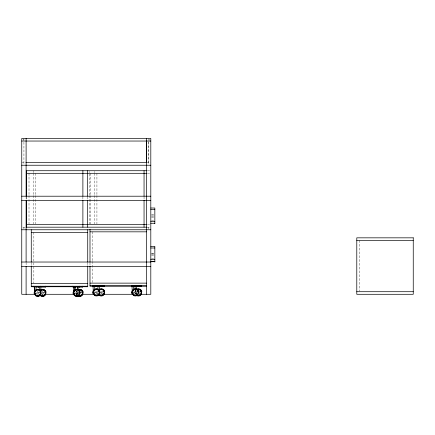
<?xml version="1.0" encoding="UTF-8"?>
<svg xmlns="http://www.w3.org/2000/svg" width="435" height="435" viewBox="0 0 435 435"><rect width="100%" height="100%" fill="white"/><g stroke="black" fill="none" stroke-linecap="round" stroke-linejoin="round"><path stroke-width="0.33" stroke-dasharray="2.17 1.63" d="M148.629 162.657L148.629 141.038M77.087 290.928L76.712 291.406A3.551 3.551 0 0 0 76.473 291.852M77.261 291.211L76.984 291.58A3.224 3.224 0 0 0 76.767 291.988M135.812 290.411L135.432 290.895A3.551 3.551 0 0 0 135.193 291.341M135.981 290.7L135.704 291.069A3.224 3.224 0 0 0 135.486 291.472M78.099 293.282L76.614 293.723A3.224 3.224 0 0 0 76.995 294.555M78.501 293.337L76.522 293.929L76.614 294.234L78.594 293.647M136.818 292.766L135.334 293.206L135.334 293.723L137.313 293.13M137.221 292.826L135.242 293.413L135.334 293.723M78.197 293.674L76.587 293.75L76.614 294.234M136.916 293.163L135.312 293.239A3.224 3.224 0 0 0 135.72 294.044M21.75 162.657L26.105 162.657M146.448 162.657L150.26 162.657M147.443 170.721L150.804 170.721M147.438 173.304L150.804 173.304M151.478 214.863L154.169 214.863M151.478 215.069L154.169 215.069M151.478 216.211L154.169 216.211M151.478 217.223L154.169 217.223M151.478 220.159L154.169 220.159M147.438 224.601L150.135 224.601M22.837 227.184L25.562 227.184M147.073 227.184L150.26 227.184M151.478 253.219L154.169 253.219M151.478 253.426L154.169 253.426M151.478 254.567L154.169 254.567M151.478 255.579L154.169 255.579M151.478 258.515L154.169 258.515M41.657 294.294L43.011 294.294M76.136 294.294L77.49 294.294M135.182 290.08L135.247 291.401M76.462 290.596L76.527 291.918M359.37 240.414L359.37 291.037M149.515 139.102L149.515 140.391M148.629 138.455L148.629 163.946M148.629 227.184L148.629 229.12M144.05 196.924L144.05 199.627M96.923 173.304L96.923 194.902M96.923 195.576L96.923 223.927M94.346 171.368L94.346 172.657M94.346 173.304L94.346 194.902M94.346 195.576L94.346 223.927M92.568 231.833L92.568 260.853M92.568 261.37L92.568 282.456M90.17 173.304L90.17 194.902M90.17 195.576L90.17 223.927M89.991 262.718L89.991 265.578M89.648 171.368L89.648 172.657M89.648 173.978L89.648 194.902M89.648 195.576L89.648 223.927M87.729 262.561L87.729 265.421M87.587 196.924L87.587 199.627M82.889 196.924L82.889 199.627M35.768 173.304L35.768 194.902M35.768 195.576L35.768 223.927M33.848 232.344L33.848 282.967M33.185 170.721L33.185 172.657M33.185 173.304L33.185 194.902M33.185 195.576L33.185 223.927M31.266 262.561L31.266 265.421M29.009 173.304L29.009 194.902M29.009 195.576L29.009 223.927M26.426 196.924L26.426 199.627M26.105 196.832L26.105 199.322M26.105 262.648L26.105 265.138M23.93 138.455L23.93 163.946M23.93 227.184L23.93 229.12M23.544 139.102L23.544 140.391M76.777 294.669A3.224 3.224 0 0 1 76.511 293.788M76.304 294.326A3.551 3.551 0 0 1 76.196 293.832A1.158 1.158 0 0 0 77.56 293.581M77.212 294.462A2.74 2.74 0 0 1 76.99 293.717M80.812 293.668A1.158 1.158 0 0 1 80.442 294.212M38.851 293.668A1.158 1.158 0 0 1 38.487 294.212M38.046 294.435A1.158 1.158 0 0 1 37.557 294.462M39.199 294.326A3.551 3.551 0 0 1 39.09 293.832M43.707 293.668A1.158 1.158 0 0 1 43.342 294.212M42.902 294.435A1.158 1.158 0 0 1 41.82 294.174M77.811 293.668A1.158 1.158 0 0 1 77.441 294.212M77.164 294.381A1.158 1.158 0 0 1 76.196 294.359M135.497 294.152A3.224 3.224 0 0 1 135.236 293.272M135.024 293.815A3.551 3.551 0 0 1 134.915 293.32A1.158 1.158 0 0 0 136.285 293.07M135.938 293.951A2.74 2.74 0 0 1 135.715 293.201M139.532 293.157A1.158 1.158 0 0 1 139.287 293.581M97.576 293.157A1.158 1.158 0 0 1 97.326 293.581M96.771 293.924A1.158 1.158 0 0 1 96.276 293.946M97.924 293.815A3.551 3.551 0 0 1 97.81 293.32M102.426 293.157A1.158 1.158 0 0 1 102.181 293.581M101.621 293.924A1.158 1.158 0 0 1 100.545 293.663M136.53 293.157A1.158 1.158 0 0 1 136.285 293.581M135.883 293.87A1.158 1.158 0 0 1 134.915 293.848M135.328 291.39A3.224 3.224 0 0 1 135.704 290.553M135.019 291.298A3.551 3.551 0 0 1 135.432 290.379M136.122 293.777A2.74 2.74 0 0 1 135.796 293.07M135.791 291.526A2.74 2.74 0 0 1 135.927 291.156M139.287 293.07A1.158 1.158 0 0 1 139.162 293.185M97.326 293.07A1.158 1.158 0 0 1 96.276 293.435M95.608 291.51A1.158 1.158 0 0 1 96.82 291.184M102.181 293.07A1.158 1.158 0 0 1 101.132 293.435M100.583 291.396A1.158 1.158 0 0 1 101.676 291.184M134.567 291.51A1.158 1.158 0 0 1 135.932 291.243M76.609 291.901A3.224 3.224 0 0 1 76.984 291.069M76.299 291.814A3.551 3.551 0 0 1 76.712 290.895M77.403 294.294A2.74 2.74 0 0 1 77.077 293.581M77.071 292.037A2.74 2.74 0 0 1 77.207 291.673M80.562 293.581A1.158 1.158 0 0 1 80.442 293.696M38.606 293.581A1.158 1.158 0 0 1 37.557 293.946M36.888 292.021A1.158 1.158 0 0 1 38.101 291.695M43.462 293.581A1.158 1.158 0 0 1 42.412 293.946M41.863 291.907A1.158 1.158 0 0 1 42.956 291.695M75.848 292.021A1.158 1.158 0 0 1 77.212 291.76"/><path stroke-width="0.65" d="M146.448 141.038L146.448 162.657L26.105 162.657M39.726 290.738L39.911 290.488A3.551 3.551 0 0 1 46.007 291.793M40.292 291.325L40.526 291.015A2.74 2.74 0 0 1 44.239 290.602A2.74 2.74 0 0 1 44.914 294.277L44.68 294.593A2.74 2.74 0 0 1 40.303 294.294M40.058 294.794L39.824 295.104A2.74 2.74 0 0 1 35.121 294.098L34.566 293.929M44.914 294.794L44.68 295.104A2.74 2.74 0 0 1 40.537 295.12M98.446 290.227L98.631 289.971A3.551 3.551 0 0 1 104.726 291.276M98.707 290.411L98.875 290.183A3.224 3.224 0 0 1 103.247 289.699A3.224 3.224 0 0 1 104.041 294.022L103.769 294.392A3.224 3.224 0 0 1 98.892 294.408M99.011 290.814L99.245 290.498A2.74 2.74 0 0 1 102.959 290.085A2.74 2.74 0 0 1 103.633 293.761L103.399 294.076A2.74 2.74 0 0 1 99.022 293.777M98.783 294.277L98.549 294.593A2.74 2.74 0 0 1 93.976 293.951M103.633 294.277L103.399 294.593A2.74 2.74 0 0 1 99.256 294.604M34.566 293.413L34.653 293.723L40.379 292.021M40.558 293.407L45.229 292.021M74.075 293.581L79.333 292.021M79.996 292.717L82.335 292.021M99.098 291.504L93.378 293.206L93.286 292.896M93.286 293.413L93.84 293.581M99.278 292.896L103.954 291.504M132.795 293.07L138.053 291.504M138.716 292.2L141.054 291.504M34.55 287.133L34.572 292.429M76.277 286.632L77.881 286.556L78.039 289.857M73.276 287.144L73.689 287.127M74.559 287.084L74.88 287.067L75.005 289.71M77.647 287.078L78.006 289.71M99.403 286.562L104.188 286.551L104.193 286.225M131.995 286.632L132.414 286.611M133.366 286.567L134.91 286.551M132.468 293.233L132.24 292.896M21.75 141.038L150.804 141.038M21.75 165.235L150.804 165.235M146.774 170.721L26.426 170.721L26.426 196.25M26.426 173.304L146.774 173.304M21.75 196.207L150.804 196.207M21.75 200.568L150.804 200.568M150.804 208.012L154.838 208.012L154.838 223.672M150.804 209.643L154.838 209.643M150.804 221.323L154.838 221.323M150.804 223.269L154.838 223.269M26.426 224.601L146.774 224.601M26.105 227.184L146.774 227.184M21.75 229.762L150.804 229.762M89.991 231.833L146.448 231.833M31.266 232.344L87.729 232.344M356.787 240.414L413.25 240.414M150.804 246.368L154.838 246.368L154.838 262.028M150.804 247.999L154.838 247.999M150.804 259.679L154.838 259.679M150.804 261.625L154.838 261.625M150.804 261.707L154.838 261.707M21.75 262.028L150.804 262.028M21.75 266.383L150.804 266.383M89.991 283.131L146.448 283.131M31.266 283.647L87.729 283.647M89.991 285.713L146.448 285.713M31.266 286.225L87.729 286.225M93.351 286.225L89.991 286.225L89.991 266.095M94.602 286.225L98.054 286.225M99.338 286.225L135.073 286.225M136.198 286.225L146.448 286.225M94.661 286.551L98.065 286.551M132.006 286.551L132.49 286.551M136.198 286.551L141.293 286.551L141.299 286.225M34.626 286.741L31.266 286.741L31.266 265.932M35.877 286.741L39.335 286.741M40.618 286.741L76.353 286.741M77.479 286.741L87.729 286.741L87.729 265.932M35.942 287.062L39.346 287.062M40.798 287.062L45.468 287.062L45.474 286.741M73.281 287.062L73.765 287.062M74.896 287.062L76.185 287.062M77.479 287.062L82.568 287.062L82.574 286.741M356.787 291.711L413.25 291.711M34.892 294.294L21.75 294.294L21.75 138.455L150.804 138.455L150.804 294.294L141.043 294.294M45.713 294.294L74.108 294.294M82.22 294.294L94.39 294.294M103.856 294.294L132.931 294.294M132.24 293.413L132.332 293.723L131.995 286.116L133.599 286.04L133.79 290.004M73.52 293.413L73.613 293.723M73.52 293.929L73.613 294.234L73.276 286.632L74.88 286.556L75.07 290.52M136.759 289.346L136.601 286.04L134.997 286.116L135.154 289.422M99.658 289.346L99.501 286.04L97.891 286.116L98.082 290.08A2.74 2.74 0 0 1 98.783 293.761L98.549 294.076A2.74 2.74 0 0 1 94.83 294.49A2.74 2.74 0 0 1 94.156 290.814L94.39 290.498A2.74 2.74 0 0 1 98.103 290.085M94.803 289.346L94.645 286.04L93.036 286.116L93.324 292.576M93.351 293.239L93.378 293.723M40.966 290.52L40.781 286.556L39.172 286.632L39.362 290.596M36.083 289.857L35.926 286.556L34.316 286.632L34.599 292.576M34.631 293.239L34.653 293.723M34.631 293.75L34.653 294.234M146.448 138.455L146.448 294.294M144.05 170.721L144.05 196.25M144.05 200.301L144.05 227.184M141.299 285.713L141.299 286.034L131.528 286.034L131.522 285.713M141.136 285.713L141.136 286.034M141.136 286.225L141.136 286.551M138.297 285.713L138.297 286.034M138.297 286.225L138.297 286.551M138.134 285.713L138.134 286.034M138.134 286.225L138.134 286.551M131.68 285.713L131.68 286.034M131.68 286.225L131.68 286.551L131.522 286.225M104.193 285.713L104.193 286.034L92.568 286.034L92.563 285.713M104.03 285.713L104.03 286.034M104.03 286.225L104.03 286.551M99.338 285.713L99.338 286.034M99.18 285.713L99.18 286.034M92.726 285.713L92.726 286.034M92.726 286.225L92.726 286.551L92.563 286.225M89.991 229.25L89.991 262.207M87.729 229.762L87.729 262.044M87.587 170.721L87.587 196.25M87.587 200.301L87.587 227.184M82.889 170.721L82.889 196.25M82.889 200.301L82.889 227.184M82.574 286.225L82.574 286.551L72.803 286.551L72.797 286.225M82.416 286.225L82.416 286.551M82.416 286.741L82.416 287.062M79.578 286.225L79.578 286.551M79.578 286.741L79.578 287.062M79.415 286.225L79.415 286.551M79.415 286.741L79.415 287.062M75.962 286.741L75.962 287.062M75.799 286.741L75.799 287.062M72.96 286.225L72.96 286.551M72.96 286.741L72.803 287.062L72.797 286.741M45.474 286.225L45.474 286.551L33.848 286.551L33.843 286.225M45.311 286.225L45.311 286.551M45.311 286.741L45.311 287.062M40.618 286.225L40.618 286.551M40.455 286.225L40.455 286.551M38.862 286.741L38.862 287.062M38.699 286.741L38.699 287.062M34.006 286.225L34.006 286.551M34.006 286.741L34.006 287.062L33.843 286.741M31.266 229.762L31.266 262.044M26.426 200.301L26.426 227.184M26.105 138.455L26.105 196.207M26.105 200.568L26.105 262.028M26.105 266.383L26.105 294.294M82.895 292.847A3.224 3.224 0 0 1 82.427 295.05L82.15 295.419A3.224 3.224 0 0 1 77.968 296.039M81.443 290.596A3.224 3.224 0 0 1 81.807 290.874M82.416 291.564A3.224 3.224 0 0 1 82.797 292.396M78.691 289.917A3.551 3.551 0 0 1 80.692 289.906M81.171 290.085A3.551 3.551 0 0 1 83.107 292.304M82.204 294.446A2.74 2.74 0 0 1 82.019 294.794L81.785 295.104A2.74 2.74 0 0 1 78.229 295.631M82.416 292.918A2.74 2.74 0 0 1 82.422 293.696M40.689 294.647A3.224 3.224 0 0 1 40.466 295.05L40.194 295.419A3.224 3.224 0 0 1 34.555 292.869M34.349 294.326A3.551 3.551 0 0 1 34.517 291.852M36.736 289.917A3.551 3.551 0 0 1 38.737 289.906M45.534 291.967A3.224 3.224 0 0 1 45.322 295.05L45.05 295.419A3.224 3.224 0 0 1 39.895 295.071M41.254 290.384A3.224 3.224 0 0 1 41.684 290.227M45.033 291.194A3.224 3.224 0 0 1 45.311 291.564M40.672 290.335A3.551 3.551 0 0 1 46.007 292.304M79.148 295.419A3.224 3.224 0 0 1 73.765 291.988M73.303 294.326A3.551 3.551 0 0 1 73.711 291.406M75.695 289.917A3.551 3.551 0 0 1 76.69 289.77M78.197 295.621A2.74 2.74 0 0 1 74.401 294.805M74.211 294.462A2.74 2.74 0 0 1 73.993 293.717M141.62 292.331A3.224 3.224 0 0 1 141.147 294.538L140.869 294.908A3.224 3.224 0 0 1 136.688 295.523M140.162 290.08A3.224 3.224 0 0 1 140.532 290.357M141.136 291.048A3.224 3.224 0 0 1 141.516 291.885M136.938 289.579A3.551 3.551 0 0 1 141.826 291.793M140.924 293.935A2.74 2.74 0 0 1 140.739 294.277L140.505 294.593A2.74 2.74 0 0 1 136.949 295.115M99.408 294.131A3.224 3.224 0 0 1 99.191 294.538L98.914 294.908A3.224 3.224 0 0 1 93.275 292.353M93.068 293.815A3.551 3.551 0 0 1 93.237 291.341M94.982 289.579A3.551 3.551 0 0 1 97.929 289.569M93.753 293.201A2.74 2.74 0 0 1 93.726 292.809M104.253 291.45A3.224 3.224 0 0 1 104.041 294.538L103.769 294.908A3.224 3.224 0 0 1 98.614 294.555M103.753 290.683A3.224 3.224 0 0 1 104.03 291.048M99.838 289.579A3.551 3.551 0 0 1 104.726 291.793M103.96 293.565A2.74 2.74 0 0 1 103.824 293.935M137.547 295.234A3.224 3.224 0 0 1 132.485 291.472M132.023 293.815A3.551 3.551 0 0 1 132.43 290.895M133.942 289.579A3.551 3.551 0 0 1 135.415 289.253M136.416 289.395A3.551 3.551 0 0 1 136.889 289.569M136.916 295.104A2.74 2.74 0 0 1 132.795 293.581M136.672 289.579A3.224 3.224 0 0 1 141.147 294.022L140.869 294.392A3.224 3.224 0 0 1 136.688 295.006M136.095 289.612A3.551 3.551 0 0 1 141.826 291.276M136.933 289.987A2.74 2.74 0 0 1 140.739 293.761L140.505 294.076A2.74 2.74 0 0 1 137.297 294.789M93.068 293.299A3.551 3.551 0 0 1 93.476 290.379L93.781 289.971A3.551 3.551 0 0 1 99.871 291.276M132.023 293.299A3.551 3.551 0 0 1 132.43 290.379L132.735 289.971A3.551 3.551 0 0 1 138.825 291.276M77.952 290.096A3.224 3.224 0 0 1 82.427 294.538L82.15 294.908A3.224 3.224 0 0 1 77.968 295.523M77.778 289.824A3.551 3.551 0 0 1 83.107 291.793M78.556 290.314A2.74 2.74 0 0 1 82.019 294.277L81.785 294.593A2.74 2.74 0 0 1 78.229 295.115M34.349 293.815A3.551 3.551 0 0 1 34.756 290.895L35.056 290.488A3.551 3.551 0 0 1 41.151 291.793M40.156 290.7A3.224 3.224 0 0 1 44.528 290.21A3.224 3.224 0 0 1 45.322 294.538L45.05 294.908A3.224 3.224 0 0 1 39.895 294.555M73.303 293.815A3.551 3.551 0 0 1 73.711 290.895L74.015 290.488A3.551 3.551 0 0 1 80.105 291.793M35.3 290.7L35.028 291.069A3.224 3.224 0 0 0 35.822 295.392A3.224 3.224 0 0 0 40.194 294.908L40.466 294.538A3.224 3.224 0 0 0 39.672 290.21A3.224 3.224 0 0 0 35.3 290.7M35.67 291.015L35.436 291.325A2.74 2.74 0 0 0 36.11 295.001A2.74 2.74 0 0 0 39.824 294.593L40.058 294.277A2.74 2.74 0 0 0 39.384 290.602A2.74 2.74 0 0 0 35.67 291.015M74.26 290.7L73.983 291.069A3.224 3.224 0 0 0 74.782 295.392A3.224 3.224 0 0 0 79.148 294.908L79.426 294.538A3.224 3.224 0 0 0 78.632 290.21A3.224 3.224 0 0 0 74.26 290.7M74.624 291.015L74.39 291.325A2.74 2.74 0 0 0 75.07 295.001A2.74 2.74 0 0 0 78.784 294.593L79.018 294.277A2.74 2.74 0 0 0 78.338 290.602A2.74 2.74 0 0 0 74.624 291.015M94.025 290.183L93.748 290.553A3.224 3.224 0 0 0 94.542 294.876A3.224 3.224 0 0 0 98.914 294.392L99.191 294.022A3.224 3.224 0 0 0 98.392 289.699A3.224 3.224 0 0 0 94.025 290.183M132.98 290.183L132.702 290.553A3.224 3.224 0 0 0 133.501 294.876A3.224 3.224 0 0 0 137.868 294.392L138.145 294.022A3.224 3.224 0 0 0 137.351 289.699A3.224 3.224 0 0 0 132.98 290.183M133.344 290.498L133.115 290.814A2.74 2.74 0 0 0 133.79 294.49A2.74 2.74 0 0 0 137.503 294.076L137.737 293.761A2.74 2.74 0 0 0 137.063 290.085A2.74 2.74 0 0 0 133.344 290.498M413.25 237.831L356.787 237.831L356.787 294.294L413.25 294.294L413.25 237.831"/></g></svg>
